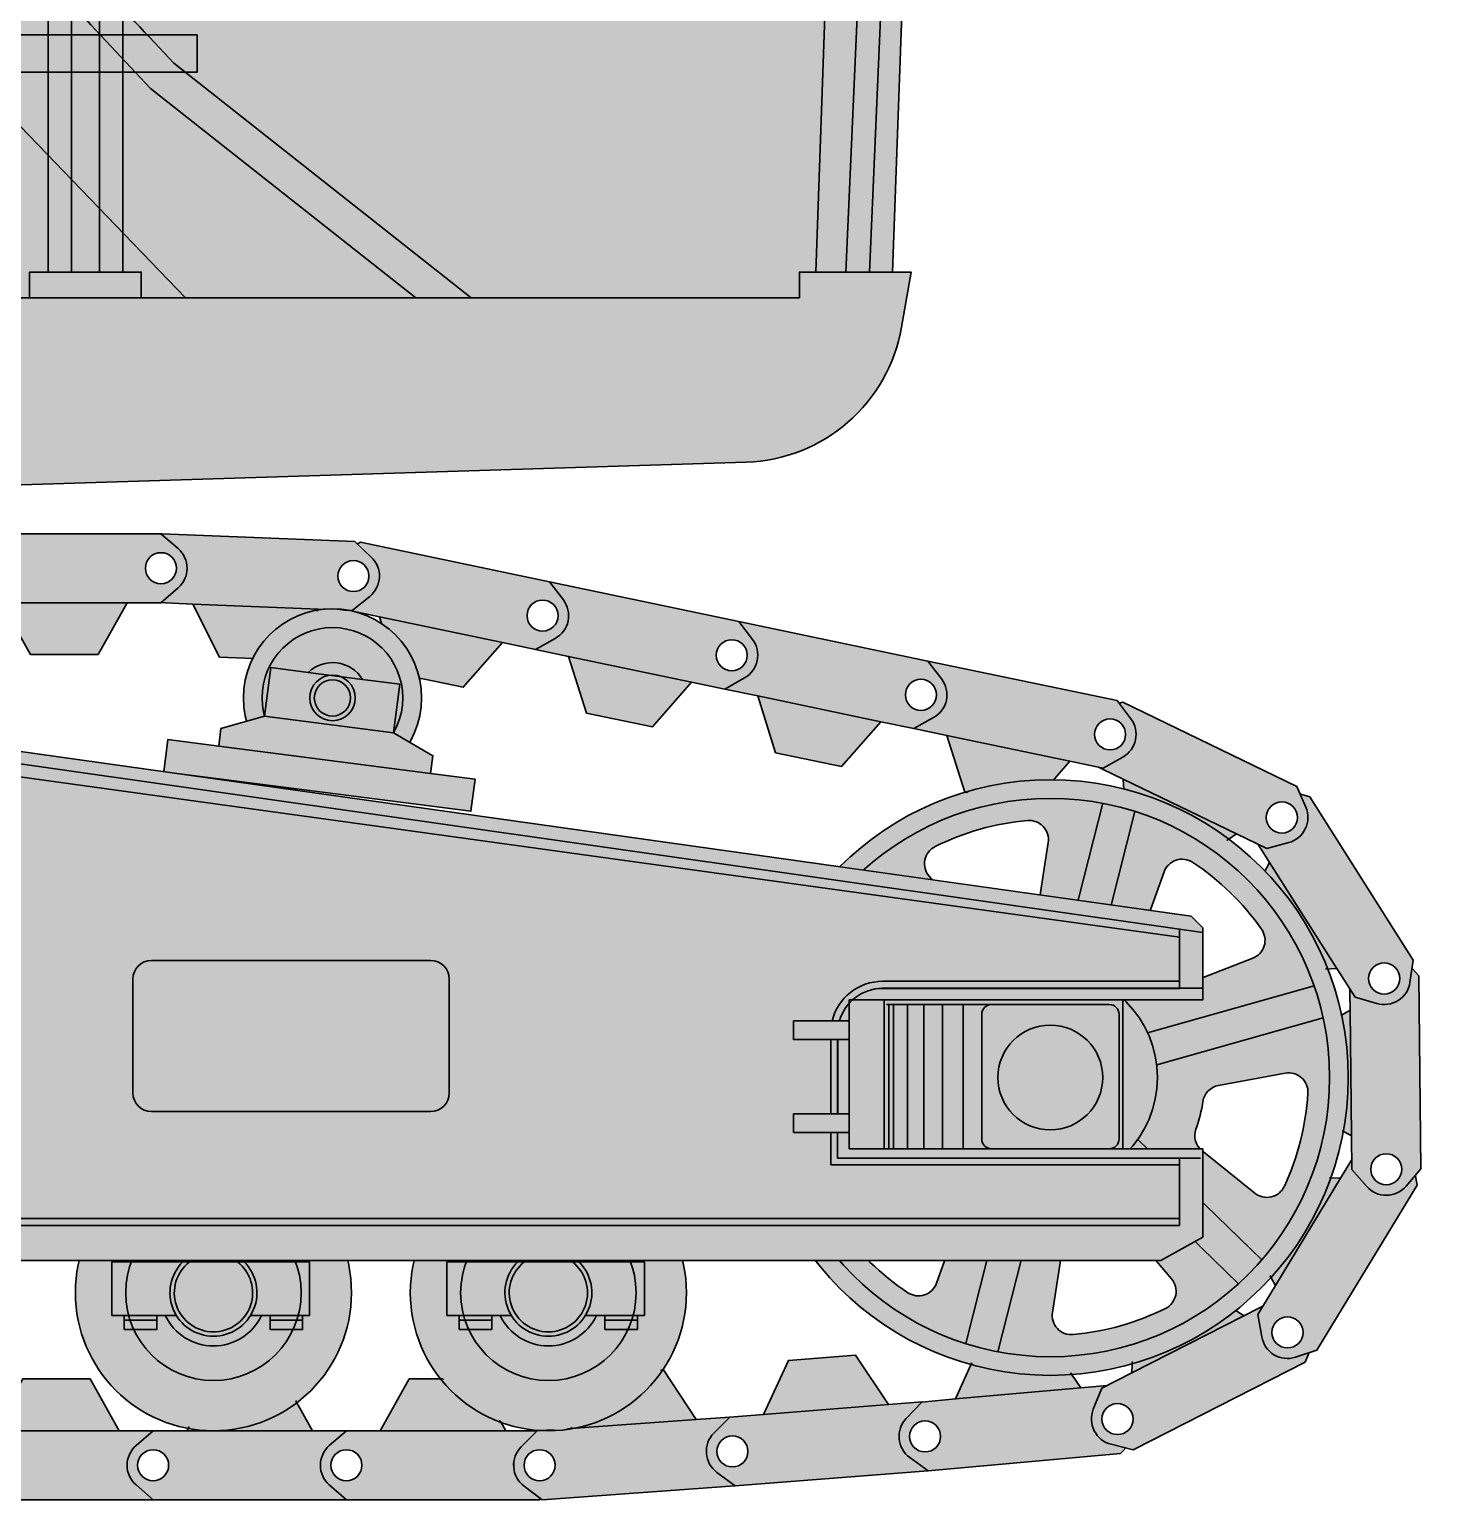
# Model space of a CAD drawing. Header units: millimetres. Extents: x -7081 to 12121, y -11735 to 22530.
# Drawn here: x 2591 to 4621, y -3 to 2131 of the extents above; entities that cross this region are included whole.
import ezdxf

# ---------------------------------------------------------------- set-up
doc = ezdxf.new("R2010")
doc.units = ezdxf.units.MM
doc.layers.add('Кран SCC2600A', color=250, linetype='Continuous', lineweight=30)
doc.layers.add('Кран SCC2600A Штриховка', color=40, linetype='Continuous', lineweight=15)
doc.styles.get("Standard").update_dxf_attribs({"font": 'mipgost.ttf'})

# ---------------------------------------------------------------- blocks, each defined once
blk = doc.blocks.new('BLOCK-20160316.19221669')
at = {"color": 0, "linetype": 'ByBlock', "lineweight": -2, "ltscale": 20, "transparency": 16777216}
blk.add_wipeout([(185.37616099999997, 75.07115912853669), (143.64321067097916, 139.16403281068244), (80.90410847900354, 182.9057823886867), (6.333719718673103, 199.89968482847917), (-69.16290201602735, 187.6605791974473), (-134.54525231217622, 147.97829259811328), (-180.25192152804865, 86.65589873428229), (-199.5988399452529, 12.661085755546765), (-189.75674536299573, -63.18526401973173), (-152.16492984721407, -129.79150251303975), (-92.32075997611294, -177.41724064316003), (-18.975750802528644, -199.0977671433819), (57.14424161745867, -191.6625567239608), (124.90755214553782, -156.198922585944), (174.40458334901248, -97.8930094892242), (198.39696907490682, -25.271380292545473), (199.99999999999994, -5.684341886080802e-14)], dxfattribs=at)
blk.add_wipeout([(81.93791377509474, -32.8444307981822), (81.93791377509474, -39.530489454603895), (81.93791377509474, -53.09363701475877), (129.12238486466958, -53.09363701475877), (129.12238486466958, -39.530489454603895), (129.12238486466958, -32.8444307981822), (147.10735276902045, -32.8444307981822), (147.10735276902045, 44.713849616246534), (-139.2469879729579, 44.713849616246534), (-139.2469879729579, -32.8444307981822), (-129.1223848646696, -32.8444307981822), (-129.1223848646696, -39.530489454603895), (-129.1223848646696, -53.09363701475877), (-81.93791377509484, -53.09363701475877), (-81.93791377509484, -39.530489454603895), (-81.93791377509484, -32.8444307981822), (-69.73810116573563, -32.844430798196896), (-69.73810116573563, -32.844430798196896), (-41.29366293541363, -65.09218685860611), (4.6282977450573526e-12, -77.08540321395992), (41.29366293542035, -65.09218685859744), (69.73810116573553, -32.8444307981822), (69.73810116573553, -32.8444307981822)], dxfattribs=at)
at = {"layer": 'Кран SCC2600A Штриховка', "ltscale": 20, "transparency": 16777216}
h = blk.add_hatch(color=252, dxfattribs=at)
h.dxf.hatch_style = 1
edge = h.paths.add_edge_path(flags=17)
edge.add_arc((0, 0), 127.1185621947896, 0, 360)
edge = h.paths.add_edge_path()
edge.add_arc((0, 0), 200, 0, 360)
h = blk.add_hatch(color=253, dxfattribs=at)
h.dxf.hatch_style = 1
edge = h.paths.add_edge_path()
edge.add_arc((0, 0), 127.1185621947896, 0, 360)
h = blk.add_hatch(color=256, dxfattribs=at)
h.dxf.hatch_style = 1
edge = h.paths.add_edge_path()
edge.add_line((69.73810116573557, -32.8444307981822), (81.93791377509478, -32.8444307981822))
edge.add_line((81.93791377509478, -32.8444307981822), (81.93791377509478, -39.53048945460387))
edge.add_line((81.93791377509478, -39.53048945460387), (81.93791377509478, -53.09363701475877))
edge.add_line((81.93791377509478, -53.09363701475877), (129.1223848646696, -53.09363701475877))
edge.add_line((129.1223848646696, -53.09363701475877), (129.1223848646696, -39.53048945460387))
edge.add_line((129.1223848646696, -39.53048945460387), (129.1223848646696, -32.8444307981822))
edge.add_line((129.1223848646696, -32.8444307981822), (147.1073527690205, -32.8444307981822))
edge.add_line((147.1073527690205, -32.8444307981822), (147.1073527690205, 44.71384961624653))
edge.add_line((147.1073527690205, 44.71384961624653), (-139.2469879729579, 44.71384961624653))
edge.add_line((-139.2469879729579, 44.71384961624653), (-139.2469879729579, -32.8444307981822))
edge.add_line((-139.2469879729579, -32.8444307981822), (-129.1223848646696, -32.8444307981822))
edge.add_line((-129.1223848646696, -32.8444307981822), (-129.1223848646696, -39.53048945460387))
edge.add_line((-129.1223848646696, -39.53048945460387), (-129.1223848646696, -53.09363701475877))
edge.add_line((-129.1223848646696, -53.09363701475877), (-81.93791377509478, -53.09363701475877))
edge.add_line((-81.93791377509478, -53.09363701475877), (-81.93791377509478, -39.53048945460387))
edge.add_line((-81.93791377509478, -39.53048945460387), (-81.93791377509478, -32.8444307981822))
edge.add_line((-81.93791377509478, -32.8444307981822), (-69.73810116573559, -32.84443079819687))
edge.add_arc((-3.462295042754345e-12, 7.347011887759436e-12), 77.08540321396725, 205.2189462702814, 334.7810537297306)
at = {"color": 0, "linetype": 'ByBlock', "lineweight": -2, "ltscale": 20, "transparency": 16777216}
for p, q in [((-129.1223848646696, -32.8444307981822), (-81.93791377509478, -32.8444307981822)), ((-129.1223848646696, -39.53048945460387), (-81.93791377509478, -39.53048945460387)), ((-69.73810116573559, -32.8444307981822), (-53.76589781082839, -32.8444307981822)), ((53.76589781082748, -32.8444307981822), (69.73810116573557, -32.8444307981822)), ((81.93791377509478, -32.8444307981822), (129.1223848646696, -32.8444307981822)), ((129.1223848646696, -39.53048945460387), (81.93791377509478, -39.53048945460387))]:
    blk.add_line(p, q, dxfattribs=at)
blk.add_lwpolyline([(69.73810116573557, -32.8444307981822), (81.93791377509478, -32.8444307981822), (81.93791377509478, -39.53048945460387), (81.93791377509478, -53.09363701475877), (129.1223848646696, -53.09363701475877), (129.1223848646696, -39.53048945460387), (129.1223848646696, -32.8444307981822), (147.1073527690205, -32.8444307981822), (147.1073527690205, 44.71384961624653), (-139.2469879729579, 44.71384961624653), (-139.2469879729579, -32.8444307981822), (-129.1223848646696, -32.8444307981822), (-129.1223848646696, -39.53048945460387), (-129.1223848646696, -53.09363701475877), (-81.93791377509478, -53.09363701475877), (-81.93791377509478, -39.53048945460387), (-81.93791377509478, -32.8444307981822), (-69.73810116573559, -32.84443079819687, 0.6343873962187444)], format="xyb", close=True, dxfattribs=at)
for radius in [200, 127.1185621947896]:
    blk.add_circle((0, 0), radius, dxfattribs=at)
for radius, start, end in [(63.00419352599442, 134.7897806652865, 45.21021933471346), (56.69597615908138, 127.9395360976482, 52.06046390235183)]:
    blk.add_arc((0, 0), radius, start, end, dxfattribs=at)
blk = doc.blocks.new('BLOCK-20160316.19360974')
at = {"color": 0, "linetype": 'ByBlock', "lineweight": -2, "ltscale": 20, "transparency": 16777216}
blk.add_wipeout([(141.52930900406528, 58.24390024247924), (122.52210761323961, 94.73867635069496), (92.99662190873704, 123.39854518873057), (55.952585613955485, 141.31171807605284), (15.15360302778338, 146.6582503946139), (-25.255226081770907, 138.89494453338244), (-61.16844080489848, 118.810537742274), (-88.93732618399343, 88.44556791349135), (-105.74061577939338, 50.88505877592348), (-109.8711270245586, 9.94508729628322), (-100.90920775860668, -30.21492255145904), (-79.76537209525968, -65.51478942573448), (-48.58779390424172, -92.36811335487127), (-10.544056393141215, -108.04664721766207), (30.500668378950337, -110.9574815110303), (70.37631370089812, -100.80488095460058), (105.03158913122903, -78.62033063803796), (130.94558397460577, -46.65773907919157), (145.4854851752965, -8.164445364904878), (148.08713022829173, 17.622017362788938)], dxfattribs=at)
at = {"layer": 'Кран SCC2600A Штриховка', "ltscale": 20, "transparency": 16777216}
h = blk.add_hatch(color=253, dxfattribs=at)
h.dxf.hatch_style = 1
edge = h.paths.add_edge_path()
edge.add_arc((18.99376750858028, 17.62201736278894), 129.0933627197116, 0, 360)
edge = h.paths.add_edge_path(flags=17)
edge.add_arc((18.99376750858028, 17.62201736278894), 101.9059739411217, 0, 360)
h = blk.add_hatch(color=252, dxfattribs=at)
h.dxf.hatch_style = 1
edge = h.paths.add_edge_path()
edge.add_arc((18.99376750858028, 17.62201736278894), 101.9059739411217, 0, 360)
at = {"color": 0, "linetype": 'ByBlock', "lineweight": -2, "ltscale": 20, "transparency": 16777216, "extrusion": (0, 0, -1)}
blk.add_lwpolyline([(16.30893292104534, 54.67952656901633, 0.476563265145058), (-62.54524059766614, 44.50712175098403)], format="xyb", dxfattribs=at)
at = {"color": 0, "linetype": 'ByBlock', "lineweight": -2, "ltscale": 20, "transparency": 16777216}
for radius in [129.0933627197116, 101.9059739411217]:
    blk.add_circle((18.99376750858028, 17.62201736278894), radius, dxfattribs=at)
blk.add_wipeout([(116.60302948503251, 37.53351860996099), (107.52350475115325, -32.84889652481161), (164.51320858551935, -66.23729104912854), (161.20940106870603, -91.84765711917589), (225.55355435915132, -100.1482295015694), (219.54626411823483, -146.7153800925007), (-225.5535543591495, -89.29628182596934), (-219.546264118233, -42.72913123503804), (-145.86943175382473, -52.23364483374371), (-142.56562423701143, -26.623278763696362), (-79.44624654204196, -8.729285424774389), (-70.36672180827553, 61.65312971001276), (-16.308932921037, 54.67952656902435), (62.54524059767849, 44.50712175096487)], dxfattribs=at)
at = {"layer": 'Кран SCC2600A Штриховка', "ltscale": 20, "transparency": 16777216}
h = blk.add_hatch(color=256, dxfattribs=at)
h.dxf.hatch_style = 1
h.paths.add_polyline_path([(62.54524059767846, 44.50712175096487), (116.6030294850325, 37.53351860996099), (107.5235047511533, -32.84889652481161), (164.5132085855194, -66.23729104912854), (161.209401068706, -91.84765711917589), (225.5535543591513, -100.1482295015694), (219.5462641182348, -146.7153800925007), (-225.5535543591495, -89.29628182596934), (-219.546264118233, -42.72913123503804), (-145.8694317538248, -52.23364483374371), (-142.5656242370114, -26.62327876369636), (-79.44624654204199, -8.729285424774389), (-70.36672180827554, 61.65312971001276), (-16.30893292103701, 54.67952656902435)])
at = {"color": 0, "linetype": 'ByBlock', "lineweight": -2, "ltscale": 20, "transparency": 16777216, "extrusion": (0, 0, -1)}
for p, q in [((-79.44624654204199, -8.729285424774389), (107.5235047511533, -32.84889652481161)), ((-79.44624654204199, -8.729285424774389), (107.523504751266, -32.84889652482616)), ((161.209401068706, -91.84765711917589), (-145.8694317538248, -52.23364483374371))]:
    blk.add_line(p, q, dxfattribs=at)
at = {"color": 0, "linetype": 'ByBlock', "lineweight": -2, "ltscale": 20, "transparency": 16777216}
blk.add_lwpolyline([(62.54524059767846, 44.50712175096487), (116.6030294850325, 37.53351860996099), (107.5235047511533, -32.84889652481161), (164.5132085855194, -66.23729104912854), (161.209401068706, -91.84765711917589), (225.5535543591513, -100.1482295015694), (219.5462641182348, -146.7153800925007), (-225.5535543591495, -89.29628182596934), (-219.546264118233, -42.72913123503804), (-145.8694317538248, -52.23364483374371), (-142.5656242370114, -26.62327876369636), (-79.44624654204199, -8.729285424774389), (-70.36672180827554, 61.65312971001276), (-16.30893292103701, 54.67952656902435)], close=True, dxfattribs=at)
for radius in [32.99386767645013, 26.30841443580197]:
    blk.add_circle((18.99376750858028, 17.62201736278894), radius, dxfattribs=at)
blk = doc.blocks.new('BLOCK-20160317.13205085')
at = {"color": 0, "linetype": 'ByBlock', "lineweight": -2, "ltscale": 20, "transparency": 16777216}
blk.add_wipeout([(304.75910086046525, 28.46221382663407), (304.75910086046525, 28.46221382663407), (314.33020873013436, 15.638013297005216), (317.7241393716538, -7.02016222930979e-12), (314.3302087301284, -15.638013297017949), (304.75910086045434, -28.462213826643136), (304.75910086045434, -28.462213826643136), (280.0000000000002, -50), (0, -50), (-24.75910086046474, -28.46221382663407), (-24.75910086046474, -28.46221382663407), (-34.33020873013069, -15.638013297007546), (-37.72413937165078, 7.105427357601002e-13), (-34.330208730130096, 15.638013297008797), (-24.759100860463604, 28.46221382663498), (-24.759100860463604, 28.46221382663498), (0, 50), (48.995706747247624, 50), (91.11488552066909, 125.17473679813708), (188.88511447933143, 125.17473679813708), (231.0042932527538, 50), (280.0000000000002, 50)], dxfattribs=at)
at = {"layer": 'Кран SCC2600A Штриховка', "ltscale": 20, "transparency": 16777216}
h = blk.add_hatch(color=252, dxfattribs=at)
h.dxf.hatch_style = 1
h.paths.add_polyline_path([(231.0042932527538, 50), (188.8851144793314, 125.174736798137), (91.11488552066908, 125.174736798137), (48.9957067472476, 50)])
h = blk.add_hatch(color=253, dxfattribs=at)
h.dxf.hatch_style = 1
h.paths.add_polyline_path([(48.9957067472476, 50), (0, 49.99999999999999), (-24.75910086046537, 28.46221382663346, 0.4555175711262982), (-24.75910086046531, -28.46221382663357), (2.842170943040401e-14, -50), (280.0000000000002, -50), (304.7591008604703, -28.46221382662927, 0.4555175711262988), (304.75910086047, 28.46221382662989), (280.0000000000002, 49.99999999999999), (231.0042932527538, 50)])
h.paths.add_polyline_path([(-22.52294413537459, 0, -1), (22.52294413537459, 0, -1)], flags=16)
at = {"color": 0, "linetype": 'ByBlock', "lineweight": -2, "ltscale": 20, "transparency": 16777216}
blk.add_lwpolyline([(280.0000000000002, 50), (304.7591008604652, 28.46221382663407, -0.4555175711265192), (304.7591008604543, -28.46221382664316), (280.0000000000002, -50), (0, -50), (-24.75910086046474, -28.46221382663407, -0.4555175711263229), (-24.7591008604636, 28.46221382663498), (0, 50), (48.9957067472476, 50), (91.11488552066908, 125.174736798137), (188.8851144793314, 125.174736798137), (231.0042932527538, 50)], format="xyb", close=True, dxfattribs=at)
blk.add_lwpolyline([(48.9957067472476, 50), (231.0042932527538, 50)], dxfattribs=at)
blk.add_circle((0, 0), 22.5229441353746, dxfattribs=at)
blk = doc.blocks.new('BLOCK-20180425.191503')
at = {"color": 0, "linetype": 'ByBlock', "lineweight": -2, "ltscale": 20, "transparency": 16777216}
blk.add_wipeout([(3745.6025382645234, -141.45789814504587), (3861.4854194518725, -141.45789814504587), (3861.4854194518725, -36.964352857618906), (3844.674757687162, -20.153691092912595), (1856.6229737633682, 259.5145909926505), (-2793.435306651075, 259.5145909926505), (-3760.4304186163135, 178.70879637366306), (-3811.053434157759, 178.70879637366306), (-3811.053434157759, -468.31065132018557), (-3861.485419451878, -468.31065132018557), (-3861.485419451878, -518.9336668616306), (3800.9288310494658, -518.9336668616306), (3861.4854194518725, -485.12131308489825), (3861.4854194518725, -357.1310473763365), (3745.6025382645234, -357.1310473763365)], dxfattribs=at)
at = {"layer": 'Кран SCC2600A Штриховка', "ltscale": 20, "transparency": 16777216}
h = blk.add_hatch(color=256, dxfattribs=at)
h.dxf.hatch_style = 1
h.paths.add_polyline_path([(3745.602538264526, -357.1310473763369), (3745.602538264526, -141.4578981450468), (3861.485419451876, -141.4578981450468), (3861.485419451876, -36.96435285761982), (3844.674757687166, -20.1536910929135), (1856.622973763369, 259.5145909926505), (-2793.435306651074, 259.5145909926505), (-3760.430418616314, 178.7087963736631), (-3811.053434157759, 178.7087963736631), (-3811.053434157759, -468.3106513201856), (-3861.485419451878, -468.3106513201856), (-3861.485419451878, -518.9336668616306), (3800.928831049468, -518.9336668616306), (3861.485419451876, -485.1213130848992), (3861.485419451876, -357.1310473763369)])
at = {"color": 0, "linetype": 'ByBlock', "lineweight": -2, "ltscale": 20, "transparency": 16777216}
blk.add_line((919.8106408756721, -458.1860482119009), (3827.864095922459, -458.1860482119009), dxfattribs=at)
blk.add_lwpolyline([(3745.602538264526, -357.1310473763369), (3745.602538264526, -141.4578981450468), (3861.485419451876, -141.4578981450468), (3861.485419451876, -36.96435285761982), (3844.674757687166, -20.1536910929135), (1856.622973763369, 259.5145909926505), (-2793.435306651074, 259.5145909926505), (-3760.430418616314, 178.7087963736631), (-3811.053434157759, 178.7087963736631), (-3811.053434157759, -468.3106513201856), (-3861.485419451878, -468.3106513201856), (-3861.485419451878, -518.9336668616306), (3800.928831049468, -518.9336668616306), (3861.485419451876, -485.1213130848992), (3861.485419451876, -357.1310473763369)], close=True, dxfattribs=at)
for points in [[(3861.485419451876, -43.84144176136761), (1853.184429311499, 242.7039292279369)], [(1804.819287022183, 229.140781667782), (3827.864095922459, -50.52750041777472)], [(3827.864095922459, -124.6472363803477), (3827.864095922459, -39.0443348181434)], [(3396.517797459897, -124.6472363803477), (3861.485419451876, -124.6472363803477)], [(3745.602538264526, -357.1310473763369), (3349.333326370323, -357.1310473763369), (3349.333326370323, -141.4578981450468), (3745.602538264526, -141.4578981450468)], [(3399.956341911764, -357.1310473763369), (3399.956341911764, -141.4578981450468)], [(3555.494657096573, -148.1439568014757), (3403.203856116312, -148.1439568014757)], [(3406.642400568186, -357.1310473763369), (3406.642400568186, -148.1439568014757)], [(3413.3284592246, -357.1310473763369), (3413.3284592246, -148.1439568014757)], [(3433.577665441177, -357.1310473763369), (3433.577665441177, -148.1439568014757)], [(3457.265416109627, -357.1310473763369), (3457.265416109627, -148.1439568014757)], [(3484.200680982618, -148.1439568014757), (3484.200680982618, -357.1310473763369)], [(3514.383460060164, -148.1439568014757), (3514.383460060164, -357.1310473763369)], [(3268.527531751339, -171.8317074699153), (3349.333326370323, -171.8317074699153)], [(3268.527531751339, -171.8317074699153), (3268.527531751339, -198.7669723429135)], [(3268.527531751339, -198.7669723429135), (3349.333326370323, -198.7669723429135)], [(3322.398061497328, -198.7669723429135), (3322.398061497328, -306.5080318348992)], [(3332.522664605616, -306.5080318348992), (3332.522664605616, -198.7669723429135)], [(3332.566617003444, -198.7669723429135), (3332.566617003446, -306.5080318348992)], [(3268.527531751339, -306.5080318348992), (3349.333326370323, -306.5080318348992)], [(3268.527531751339, -306.5080318348992), (3268.527531751339, -333.6343269552162)], [(3268.527531751339, -333.6343269552162), (3349.333326370323, -333.6343269552162)], [(3322.398061497328, -333.6343269552162), (3322.398061497328, -380.6277677974576)], [(3332.522664605616, -370.6941949365064), (3332.522664605616, -333.6343269552162)], [(3322.398061497328, -380.6277677974576), (3827.864095922459, -380.6277677974576)], [(3332.522664605616, -370.6941949365064), (3858.237905247324, -370.6941949365064)], [(3827.864095922459, -468.3106513201856), (3827.864095922459, -370.6941949365064)], [(-3811.053434157759, -468.3106513201856), (3827.864095922459, -468.3106513201856)]]:
    blk.add_lwpolyline(points, dxfattribs=at)
for points in [[(2769.74755598262, -111.1538853799793), (2769.74755598262, -276.2554561975703, -0.4142135623730916), (2742.742494549839, -303.260517630355), (2338.471054079844, -303.260517630355, -0.4142135623730916), (2311.465992647063, -276.2554561975703), (2311.465992647063, -111.1538853799793, -0.4142135623730916), (2338.471054079844, -84.14882394719461), (2742.742494549839, -84.14882394719461, -0.414213562373095)], [(3541.318724933155, -162.319888964892), (3541.318724933155, -342.9551152129206, 0.414213562373095), (3555.494657096573, -357.1310473763369), (3726.005280236313, -357.1310473763369, 0.414213562373095), (3740.181212399732, -342.9551152129206), (3740.181212399732, -162.319888964892, 0.414213562373095), (3726.005280236313, -148.1439568014757), (3555.494657096573, -148.1439568014757, 0.414213562373095)]]:
    blk.add_lwpolyline(points, format="xyb", close=True, dxfattribs=at)
for points in [[(3827.864095922459, -114.5226332720631), (3397.462219495163, -114.5226332720631, 0.3458806322812188), (3324.528106659127, -171.8317074699153, 0.3458806322812188)], [(3827.864095922459, -124.6911887781825), (3397.462219495163, -124.6911887781825, 0.3351860038812635), (3335.042701537888, -171.8317074699153, 0.3351860038812635)]]:
    blk.add_lwpolyline(points, format="xyb", dxfattribs=at)
blk.add_circle((3640.588966410427, -253.9198541282967), 75.93065762884343, dxfattribs=at)
blk = doc.blocks.new('*U49')
at = {"color": 0, "linetype": 'ByBlock', "lineweight": -2, "ltscale": 20, "transparency": 16777216}
blk.add_line((131.8347423221639, 25.33809153333277), (-131.8347423221621, 25.33809153333277), dxfattribs=at)
blk.add_lwpolyline([(-131.8347423221639, -25.33809153333277), (131.8347423221621, -25.33809153333277)], dxfattribs=at)
blk = doc.blocks.new('*U50')
at = {"color": 0, "linetype": 'ByBlock', "lineweight": -2, "ltscale": 20, "transparency": 16777216}
for p, rotation in [((-14890.15129983417, -28132.01058968923), 300.0000000000001), ((-14596.8619483533, -28132.01058968924), 239.9999999999999), ((-14450.21727261288, -28386.00661873114), 180), ((-14890.15129983419, -28640.00264777302), 59.99999999999997), ((-14596.86194835332, -28640.00264777303), 120)]:
    blk.add_blockref('*U49', p, dxfattribs=dict(at, rotation=rotation))
blk.add_blockref('*U49', (-15036.79597557461, -28386.00661873112), dxfattribs=at)
blk = doc.blocks.new('*U51')
at = {"color": 0, "linetype": 'ByBlock', "lineweight": -2, "ltscale": 20, "transparency": 16777216}
blk.add_lwpolyline([(87.7678191793566, -37.84052742723361, 0.04655124934959651), (65.87896094040116, -75.75314201688525, -0.3188394189005261), (36.48795215152495, -92.69597858652196), (-66.62170524408066, -82.9369092968409, -0.4870895812279836), (-91.52001417768406, -44.08335617425473, -0.09375556890012955), (-18.35850745177959, 82.6360906333357, -0.4870895812279681), (27.73881104648899, 80.50029914684274), (87.74524166644187, -3.915748888430244, -0.3188394189004953)], format="xyb", close=True, dxfattribs=at)
blk = doc.blocks.new('*U52')
at = {"color": 0, "linetype": 'ByBlock', "lineweight": -2, "ltscale": 20, "transparency": 16777216}
for p, rotation in [((-14732.73081739982, -28056.48172149414), 299.9999999999999), ((-14452.7417885601, -28230.57629245584), 239.9999999999999), ((-15034.27145962739, -28541.43694500642), 59.99999999999999), ((-14463.51759525402, -28560.10118969283), 180), ((-14754.28243078767, -28715.53151596812), 120)]:
    blk.add_blockref('*U51', p, dxfattribs=dict(at, rotation=rotation))
blk.add_blockref('*U51', (-15023.49565293347, -28211.91204776943), dxfattribs=at)
blk = doc.blocks.new('BLOCK-20180425.19265501')
at = {"color": 0, "linetype": 'ByBlock', "lineweight": -2, "ltscale": 20, "transparency": 16777216}
blk.add_wipeout([(439.6478907347682, 114.63766982131347), (396.4989188530835, 221.857320181065), (327.69313886352575, 314.72093974084055), (237.68286226043892, 387.2194728539307), (132.29250945137574, 434.66165590335913), (18.341720868815173, 453.9775814345485), (-96.79593100724742, 443.9173469352463), (-205.67007367965016, 405.1319340192731), (-301.23563627018484, 340.13108445199214), (-377.3087247389867, 253.1208987923037), (-428.9667717341381, 149.7316663821548), (-452.86706801745277, 36.65353836756731), (-447.4630638095823, -78.79638123498262), (-413.10444354188803, -189.14751358538524), (-352.01449833862534, -287.2592141759669), (-268.146260419735, -366.78283246697356), (-166.926708736024, -422.57252286458424), (-54.90559787906386, -451.0182241230723), (60.66836601695468, -450.27926060881873), (172.31657740495575, -420.4034494637581), (272.8144598763629, -363.3240064349684), (355.65895689504214, -282.7344505890924), (415.489334139329, -183.84960262683308), (448.4340640085429, -73.06814221238164), (454.3479538520987, 1.8189894035458565e-12)], dxfattribs=at)
at = {"layer": 'Кран SCC2600A Штриховка', "ltscale": 20, "transparency": 16777216}
h = blk.add_hatch(color=253, dxfattribs=at)
h.dxf.hatch_style = 1
edge = h.paths.add_edge_path()
edge.add_arc((0, 0), 454.3479538520967, 0, 360)
edge = h.paths.add_edge_path(flags=16)
edge.add_arc((1.558078110974748e-10, 2.594759962448734e-10), 235.6144261771277, 144.6694679943237, 155.330532005818)
edge.add_arc((-240.7398337467814, 110.5725643211135), 29.30435294770589, 264.59320538801376, 335.3305320057431, ccw=False)
edge.add_line((-243.5010766882006, 81.39859237517885), (-346.6107340838062, 91.15766166485992))
edge.add_arc((-343.8494911423812, 120.331633610782), 29.30435294769392, 160.7122826744488, 264.59320538799994, ccw=False)
edge.add_arc((2.569322532508522e-11, 5.297806637827307e-11), 393.6011750671283, 139.2877173255403, 160.7122826744721, ccw=False)
edge.add_arc((-276.1349971570015, 237.6165776022858), 29.30435294770695, 35.40679461198721, 139.2877173255354, ccw=False)
edge.add_line((-252.2502177932365, 254.5948701085435), (-192.2437871732836, 170.1788220732706))
edge.add_arc((-216.1285665370523, 153.2005295670658), 29.30435294767923, -35.330532005824296, 35.406794611898704, ccw=False)
edge = h.paths.add_edge_path(flags=16)
edge.add_arc((-1.463433818571502e-10, 2.628155471029459e-10), 235.6144261771276, 204.6694679943236, 215.3305320058179)
edge.add_arc((-216.1285665370634, -153.200529567), 29.30435294770593, -35.406794611986186, 35.33053200574318, ccw=False)
edge.add_line((-192.243787173299, -170.1788220732567), (-252.2502177932581, -254.5948701085206))
edge.add_arc((-276.1349971570087, -237.6165776022651), 29.30435294769393, 220.7122826744487, 324.59320538799994, ccw=False)
edge.add_arc((-3.245759216952138e-11, 4.706635081674904e-11), 393.6011750671284, 199.2877173255403, 220.7122826744721, ccw=False)
edge.add_arc((-343.8494911423962, -120.3316336107658), 29.30435294770697, 95.40679461198721, 199.2877173255353, ccw=False)
edge.add_line((-346.6107340838158, -91.1576616648301), (-243.5010766882056, -81.39859237515904))
edge.add_arc((-240.7398337468336, -110.5725643210714), 29.30435294767926, 24.66946799417559, 95.40679461189859, ccw=False)
edge = h.paths.add_edge_path(flags=16)
edge.add_arc((-3.017828051145537e-10, 3.552713678800501e-12), 235.6144261771277, 264.6694679943236, 275.3305320058179)
edge.add_arc((24.61126720971816, -263.7730938881135), 29.30435294770589, 24.593205388013814, 95.33053200574312, ccw=False)
edge.add_line((51.25728951490167, -251.5774144484356), (94.36051629054805, -345.7525317733806))
edge.add_arc((67.71449398537246, -357.9482112130471), 29.30435294769395, -79.28771732555123, 24.593205387999774, ccw=False)
edge.add_arc((-5.794505671836492e-11, -5.911715561524034e-12), 393.6011750671284, 259.2877173255403, 280.712282674472, ccw=False)
edge.add_arc((-67.71449398539472, -357.9482112130516), 29.30435294770694, 155.4067946119871, 259.2877173255353, ccw=False)
edge.add_line((-94.36051629057937, -345.7525317733736), (-51.25728951492189, -251.5774144484296))
edge.add_arc((-24.61126720978127, -263.7730938881371), 29.30435294767924, 84.66946799417559, 155.4067946118987, ccw=False)
edge = h.paths.add_edge_path(flags=16)
edge.add_arc((-1.558646545163356e-10, -2.594759962448734e-10), 235.6144261771278, 324.6694679943237, 335.3305320058179)
edge.add_arc((240.7398337467814, -110.5725643211135), 29.3043529477059, 84.59320538801381, 155.3305320057431, ccw=False)
edge.add_line((243.5010766882006, -81.39859237517885), (346.6107340838062, -91.15766166485993))
edge.add_arc((343.8494911423812, -120.331633610782), 29.30435294769391, -19.287717325551228, 84.59320538799989, ccw=False)
edge.add_arc((-2.569322532508522e-11, -5.297806637827307e-11), 393.6011750671283, 319.2877173255403, 340.71228267447214, ccw=False)
edge.add_arc((276.1349971570015, -237.6165776022858), 29.30435294770695, 215.4067946119872, 319.28771732553537, ccw=False)
edge.add_line((252.2502177932365, -254.5948701085435), (192.2437871732836, -170.1788220732706))
edge.add_arc((216.1285665370523, -153.2005295670658), 29.30435294767923, 144.6694679941757, 215.4067946118987, ccw=False)
edge = h.paths.add_edge_path(flags=16)
edge.add_arc((1.460023213439854e-10, -2.627302819746546e-10), 235.6144261771279, 24.66946799432359, 35.33053200581791)
edge.add_arc((216.1285665370633, 153.200529567), 29.30435294770588, 144.5932053880136, 215.330532005743, ccw=False)
edge.add_line((192.243787173299, 170.1788220732568), (252.2502177932583, 254.5948701085207))
edge.add_arc((276.1349971570088, 237.6165776022651), 29.30435294769393, 40.71228267444877, 144.5932053879999, ccw=False)
edge.add_arc((3.217337507521734e-11, -4.6782133722445e-11), 393.6011750671285, 19.2877173255402, 40.71228267447208, ccw=False)
edge.add_arc((343.8494911423961, 120.3316336107657), 29.30435294770701, -84.5932053880129, 19.287717325535198, ccw=False)
edge.add_line((346.6107340838158, 91.15766166483004), (243.5010766882055, 81.39859237515908))
edge.add_arc((240.7398337468335, 110.5725643210714), 29.30435294767923, 204.6694679941756, 275.40679461189853, ccw=False)
edge = h.paths.add_edge_path(flags=16)
edge.add_arc((3.017828051145537e-10, -3.552713678800501e-12), 235.6144261771277, 84.6694679943236, 95.3305320058179)
edge.add_arc((-24.61126720971816, 263.7730938881135), 29.30435294770589, 204.5932053880137, 275.33053200574307, ccw=False)
edge.add_line((-51.25728951490167, 251.5774144484356), (-94.36051629054805, 345.7525317733806))
edge.add_arc((-67.71449398537246, 357.9482112130471), 29.30435294769395, 100.71228267444872, 204.5932053879999, ccw=False)
edge.add_arc((5.794505671836492e-11, 5.911715561524034e-12), 393.6011750671284, 79.28771732554031, 100.71228267447208, ccw=False)
edge.add_arc((67.71449398539472, 357.9482112130516), 29.30435294770694, -24.593205388012905, 79.28771732553543, ccw=False)
edge.add_line((94.36051629057937, 345.7525317733736), (51.25728951492189, 251.5774144484296))
edge.add_arc((24.61126720978127, 263.7730938881371), 29.30435294767924, 264.66946799417565, 335.40679461189865, ccw=False)
at = {"color": 0, "linetype": 'ByBlock', "lineweight": -2, "ltscale": 20, "transparency": 16777216}
for radius in [454.3479538520967, 425.8785202547802, 163.4307489462806]:
    blk.add_circle((0, 0), radius, dxfattribs=at)
for name in ['*U52', '*U50']:
    blk.add_blockref(name, (14743.50662409374, 28386.00661873113), dxfattribs=at)
blk = doc.blocks.new('BLOCK-20160316.19555636')
at = {"color": 0, "linetype": 'ByBlock', "lineweight": -2, "ltscale": 20, "transparency": 16777216}
blk.add_lwpolyline([(-3949.512818670977, 70.16241328051547), (-3296.687081710083, 50), (3352.573880339387, 50), (4109.484688348155, 109.1075810253533, 0.8670613627830548), (4173.577353453031, 1105.568334081843), (3006.157287555056, 1350), (-2813.246052005325, 1350), (-4022.743647205134, 1146.42734715977, 0.9057670430409308)], format="xyb", close=True, dxfattribs=at)
blk.add_blockref('BLOCK-20160317.13205085', (2490.17589916772, 50), dxfattribs=at)
blk.add_blockref('BLOCK-20160317.13205085', (2770.17589916772, 50), dxfattribs=at)
blk.add_blockref('BLOCK-20160317.13205085', (3050.17589916772, 50), dxfattribs=at)
at = {"color": 0, "linetype": 'ByBlock', "lineweight": -2, "ltscale": 20, "transparency": 16777216, "xscale": -1}
blk.add_blockref('BLOCK-20160316.19221669', (2857.610569680786, 300), dxfattribs=at)
at = {"color": 0, "linetype": 'ByBlock', "lineweight": -2, "ltscale": 20, "transparency": 16777216, "rotation": 4.108292999140102}
blk.add_blockref('BLOCK-20160317.13205085', (3330.17589916772, 50), dxfattribs=at)
at = {"color": 0, "linetype": 'ByBlock', "lineweight": -2, "ltscale": 20, "transparency": 16777216, "rotation": 4.46519717027381}
blk.add_blockref('BLOCK-20160317.13205085', (3609.394027517155, 70.05522645156452), dxfattribs=at)
at = {"color": 0, "linetype": 'ByBlock', "lineweight": -2, "ltscale": 20, "transparency": 16777216, "rotation": 5.156280520675279}
blk.add_blockref('BLOCK-20160317.13205085', (3888.544173687767, 91.85421479793149), dxfattribs=at)
at = {"color": 0, "linetype": 'ByBlock', "lineweight": -2, "ltscale": 20, "transparency": 16777216, "rotation": 27.00267144095259}
blk.add_blockref('BLOCK-20160317.13205085', (4167.301563293346, 117.0086722388005), dxfattribs=at)
at = {"color": 0, "linetype": 'ByBlock', "lineweight": -2, "ltscale": 20, "transparency": 16777216, "rotation": 58.81169959528849}
blk.add_blockref('BLOCK-20160317.13205085', (4413.585928485021, 242.5112887801879), dxfattribs=at)
at = {"color": 0, "linetype": 'ByBlock', "lineweight": -2, "ltscale": 20, "transparency": 16777216, "rotation": 90.62072774962506}
blk.add_blockref('BLOCK-20160317.13205085', (4556.729621107532, 478.9785773403419), dxfattribs=at)
at = {"color": 0, "linetype": 'ByBlock', "lineweight": -2, "ltscale": 20, "transparency": 16777216, "rotation": 122.4297559039607}
blk.add_blockref('BLOCK-20160317.13205085', (4553.735038420024, 755.380328006162), dxfattribs=at)
at = {"color": 0, "linetype": 'ByBlock', "lineweight": -2, "ltscale": 20, "transparency": 16777216, "rotation": 154.1790672654109}
blk.add_blockref('BLOCK-20160317.13205085', (4405.501695269526, 988.6907891411611), dxfattribs=at)
at = {"color": 0, "linetype": 'ByBlock', "lineweight": -2, "ltscale": 20, "transparency": 16777216, "rotation": 168.1743772688574}
blk.add_blockref('BLOCK-20160317.13205085', (4156.613710098884, 1109.120141804029), dxfattribs=at)
blk.add_blockref('BLOCK-20160317.13205085', (3882.556474887639, 1166.501600729083), dxfattribs=at)
blk.add_blockref('BLOCK-20160317.13205085', (3608.499239676392, 1223.883059654137), dxfattribs=at)
blk.add_blockref('BLOCK-20160317.13205085', (3334.442004465145, 1281.264518579199), dxfattribs=at)
at = {"color": 0, "linetype": 'ByBlock', "lineweight": -2, "ltscale": 20, "transparency": 16777216, "xscale": 0.95, "yscale": 0.95, "zscale": 0.95, "rotation": 15.78088759331002}
blk.add_blockref('BLOCK-20180425.19265501', (4070.000000000002, 611.9247418777231), dxfattribs=at)
at = {"color": 0, "linetype": 'ByBlock', "lineweight": -2, "ltscale": 20, "transparency": 16777216, "rotation": 177.6681415696817}
blk.add_blockref('BLOCK-20160317.13205085', (3060.384769253898, 1338.645977504253), dxfattribs=at)
at = {"color": 0, "linetype": 'ByBlock', "lineweight": -2, "ltscale": 20, "transparency": 16777216, "xscale": -1}
blk.add_blockref('BLOCK-20160316.19221669', (3342.827397889345, 300), dxfattribs=at)
at = {"color": 0, "linetype": 'ByBlock', "lineweight": -2, "ltscale": 20, "transparency": 16777216, "rotation": 180}
blk.add_blockref('BLOCK-20160317.13205085', (2781.560659277653, 1350), dxfattribs=at)
at = {"color": 0, "linetype": 'ByBlock', "lineweight": -2, "ltscale": 20, "transparency": 16777216}
blk.add_blockref('BLOCK-20160316.19360974', (3011.046305896311, 1144.400567565252), dxfattribs=at)
blk.add_blockref('BLOCK-20180425.191503', (429.4110335895748, 865.8445960060199), dxfattribs=at)
blk = doc.blocks.new('BLOCK-20160316.20250927')
at = {"color": 0, "linetype": 'ByBlock', "lineweight": -2, "ltscale": 20, "transparency": 16777216}
blk.add_lwpolyline([(-532.7385643050147, -486.9361004394905), (-566.5509180817498, -486.9361004394905), (-566.5509180817498, 443.8335779017243, -0.414213562373095), (-523.4483955539845, 486.9361004294897), (380.3223928610823, 486.9361004294897, -0.3384590308114841), (421.9161336890065, 455.1379209695879), (565.0421363819114, -71.48674231346831, -0.07742955551072389), (566.5097092098458, -84.67541934537985), (548.907053846211, -486.9361004394905), (515.062342279216, -486.9361004394905), (532.7296822871758, -83.19722821201594, 0.07742955551072195), (532.4133667115111, -80.35458634226597), (389.2873640186062, 446.2700769407911, 0.3384590308115003), (380.3223928610823, 453.1237466527546), (-523.4483955539845, 453.1237466527546, 0.4142135623730951), (-532.7385643050147, 443.8335779017234)], format="xyb", close=True, dxfattribs=at)
for points in [[(528.4344595920484, -65.71440508520936), (-532.7385643050147, -65.71440508520936)], [(532.0151130692775, -99.52675886194447), (-532.7385643050147, -99.52675886194447)]]:
    blk.add_lwpolyline(points, dxfattribs=at)
blk = doc.blocks.new('BLOCK-20180425.110228')
at = {"color": 0, "linetype": 'ByBlock', "lineweight": -2, "ltscale": 20, "transparency": 16777216}
blk.add_wipeout([(-1126.3131257988248, -612.1511733421385), (-1055.3730224697397, -612.1511733421385), (-1055.3730224697397, -649.2110413234141), (-52.96313607119055, -649.2110413234141), (-52.96313607119055, -612.1511733421385), (108.64845316677702, -612.1511733421385), (108.64845316677702, -649.2110413234141), (1062.2714478191879, -649.2110413234141), (1062.2714478191879, -612.1511733421385), (1224.074067304478, -612.1511733421385), (1210.2140129934883, -691.9693584523154), (1210.2140129934883, -691.9693584523154), (1183.2226516397886, -767.5775197086089), (1132.4429064462213, -829.7590693383822), (1063.7536168940148, -871.3151656071211), (985.1070345318473, -887.4348032902208), (985.1070345318473, -887.4348032902208), (-1224.074067304477, -956.3959951977185), (-1224.074067304477, -726.7693217378574), (-1126.3131257988248, -726.7693217378574)], dxfattribs=at)
blk.add_wipeout([(1210.5109197443192, -238.11394907743215), (1210.5109197443192, -238.11394907743215), (1178.5954767423395, -26.832487268512523), (1117.8992614271851, 178.0441123043595), (1029.5779539282016, 372.61491753422), (915.3132271395599, 553.1752227456468), (777.280726998144, 716.2870877672831), (678.1096204461903, 809.6869575067963), (678.1096204461903, 809.6869575067963), (523.1503268707945, 886.3170114836803), (357.42789279705426, 935.5168354931293), (185.75720150199484, 955.8569826942257), (13.125956342085715, 946.7464924535593), (-155.45023148882194, 908.4500600572583), (-315.0735660331177, 842.0803462802232), (-461.10636665078493, 749.5656502495572), (-589.3058107359334, 633.5938848316559), (-695.9472042669026, 497.53448227652643), (-770.6637752757387, 361.72102752684214), (-770.6637752757385, 361.72102752684214), (-783.609310970046, 221.11842604533945), (-767.117618490233, 80.8875360213151), (-721.9056257563402, -52.875516242040476), (-649.9387914349821, -174.35577470217459), (-605.6136415858974, -227.98934596914), (-184.3919462316161, -649.211041323414), (1062.2714478191879, -649.211041323414), (1062.2714478191879, -612.1511733421385), (1197.1388024314867, -612.1511733421385)], dxfattribs=at)
at = {"layer": 'Кран SCC2600A Штриховка', "ltscale": 20, "transparency": 16777216}
h = blk.add_hatch(color=256, dxfattribs=at)
h.dxf.hatch_style = 1
edge = h.paths.add_edge_path()
edge.add_line((1197.138802431487, -612.1511733421385), (1210.510919744319, -238.1139490774322))
edge.add_arc((-332.9680683083341, -363.2152695557453), 1548.540515112685, 4.633780848604344, 49.2376536618069)
edge.add_arc((152.6961041953626, -57.79818630248064), 1014.1941815002, 58.79778493747899, 155.5658078083212)
edge.add_arc((-106.4565583217964, 229.6690081563068), 677.2067356971116, 168.7555605622753, 222.5165400564167)
edge.add_line((-605.6136415858973, -227.9893459691402), (-184.3919462316162, -649.2110413234141))
edge.add_line((-184.3919462316162, -649.2110413234141), (1062.271447819187, -649.2110413234141))
edge.add_line((1062.271447819187, -649.2110413234141), (1062.271447819187, -612.1511733421385))
edge.add_line((1062.271447819187, -612.1511733421385), (1197.138802431487, -612.1511733421385))
h = blk.add_hatch(color=256, dxfattribs=at)
h.dxf.hatch_style = 1
h.set_gradient(color1=(255, 255, 255), color2=(173, 173, 173), rotation=45, tint=1)
edge = h.paths.add_edge_path()
edge.add_line((1085.888170889529, -612.1511733421385), (1099.166101034171, -240.7484987247963))
edge.add_arc((-397.6510268179647, -381.6181411139522), 1503.431332112766, 5.376429824016675, 48.38848507387337)
edge.add_arc((551.6317698723853, -95.13595849997), 839.0188067041217, 86.6443667739974, 138.8731680601236)
edge.add_arc((304.9226135123243, 202.3881496387436), 461.6549578399375, 146.5717570731228, 215.9061876666099)
edge.add_arc((37750.63413132636, 35006.34306980509), 51580.61353753125, 222.8434609503055, 223.2096051895521)
edge.add_line((155.9049457949613, -309.3196080310181), (586.6054324685574, -649.2110413234141))
edge.add_line((586.6054324685574, -649.2110413234141), (1062.271447819187, -649.2110413234141))
edge.add_line((1062.271447819187, -649.2110413234141), (1062.271447819187, -612.1511733421385))
edge.add_line((1062.271447819187, -612.1511733421385), (1085.888170889529, -612.1511733421385))
h = blk.add_hatch(color=256, dxfattribs=at)
h.dxf.hatch_style = 1
edge = h.paths.add_edge_path()
edge.add_line((-1126.313125798825, -726.7693217378574), (-1126.313125798825, -612.1511733421385))
edge.add_line((-1126.313125798825, -612.1511733421385), (-1055.37302246974, -612.1511733421385))
edge.add_line((-1055.37302246974, -612.1511733421385), (-1055.37302246974, -649.2110413234141))
edge.add_line((-1055.37302246974, -649.2110413234141), (-52.963136071191, -649.2110413234141))
edge.add_line((-52.963136071191, -649.2110413234141), (-52.963136071191, -612.1511733421385))
edge.add_line((-52.963136071191, -612.1511733421385), (108.6484531667766, -612.1511733421385))
edge.add_line((108.6484531667766, -612.1511733421385), (108.6484531667766, -649.2110413234141))
edge.add_line((108.6484531667766, -649.2110413234141), (1062.271447819187, -649.2110413234141))
edge.add_line((1062.271447819187, -649.2110413234141), (1062.271447819187, -612.1511733421385))
edge.add_line((1062.271447819187, -612.1511733421385), (1224.074067304477, -612.1511733421385))
edge.add_line((1224.074067304477, -612.1511733421385), (1210.214012993488, -691.9693584523156))
edge.add_arc((977.7453505819177, -651.6022631320857), 235.9474123359209, 271.78794876511716, 350.14908281217254, ccw=False)
edge.add_line((985.1070345318467, -887.4348032902208), (-1224.074067304477, -956.3959951977185))
edge.add_line((-1224.074067304477, -956.3959951977185), (-1224.074067304477, -726.7693217378574))
edge.add_line((-1224.074067304477, -726.7693217378574), (-1126.313125798825, -726.7693217378574))
at = {"color": 0, "linetype": 'ByBlock', "lineweight": -2, "ltscale": 20, "transparency": 16777216}
blk.add_line((415.2520001253388, 863.9494392993647), (415.2520001253388, 846.9378557354039), dxfattribs=at)
for points in [[(1197.138802431487, -612.1511733421385), (1210.510919744319, -238.1139490774322, 0.1971161648979266), (678.1096204461901, 809.6869575067958, 0.449250122520613), (-770.6637752757388, 361.7210275268417, 0.2389759992530176), (-605.6136415858973, -227.9893459691402), (-184.3919462316162, -649.2110413234141), (1062.271447819187, -649.2110413234141), (1062.271447819187, -612.1511733421385)], [(1085.888170889529, -612.1511733421385), (1099.166101034171, -240.7484987247963, 0.1899104296172169), (600.7423702790757, 742.4443104479697, 0.2319199791594404), (-80.36372489465975, 456.7102633747172, 0.3121089006874904), (-69.00788920283776, -68.35394025010373, 0.001597606987229568), (155.9049457949613, -309.3196080310181), (586.6054324685574, -649.2110413234141), (1062.271447819187, -649.2110413234141), (1062.271447819187, -612.1511733421385)], [(-1126.313125798825, -726.7693217378574), (-1126.313125798825, -612.1511733421385), (-1055.37302246974, -612.1511733421385), (-1055.37302246974, -649.2110413234141), (-52.963136071191, -649.2110413234141), (-52.963136071191, -612.1511733421385), (108.6484531667766, -612.1511733421385), (108.6484531667766, -649.2110413234141), (1062.271447819187, -649.2110413234141), (1062.271447819187, -612.1511733421385), (1224.074067304477, -612.1511733421385), (1210.214012993488, -691.9693584523156, -0.3558929069268259), (985.1070345318467, -887.4348032902208), (-1224.074067304477, -956.3959951977185), (-1224.074067304477, -726.7693217378574)]]:
    blk.add_lwpolyline(points, format="xyb", close=True, dxfattribs=at)
for points in [[(415.2520001253388, 863.9494392993647, 0.3692993217501081), (-717.1692909458206, 344.5554866347893, 0.2357512913244161), (-565.296600899459, -189.4190017576211), (-105.5045613336579, -649.2110413234141)], [(415.2520001253388, 846.9378557354039, 0.2692079639458654), (-302.448639079209, 590.7662940709679, 0.379506616977887), (-268.6362853024739, -190.9294779878574), (172.6435860210577, -649.2110413234141)], [(607.4284289354973, 769.3795753209679, 0.2635309322369759), (-120.3968133773351, 486.2727487835264, 0.3151734359639133), (-107.447419001136, -99.99908026058529, 0.001629737050619587), (122.2116007269387, -346.0460388167367), (506.3734280999333, -649.2110413234141)]]:
    blk.add_lwpolyline(points, format="xyb", dxfattribs=at)
for points in [[(607.4284289354973, 769.3795753209679), (415.2520001253388, 863.9494392993647)], [(415.2520001253388, 846.9378557354039), (449.8214204480155, 846.9378557354039)], [(85.15173274565586, -268.4877584022934), (189.6452780330901, -268.4877584022934), (-116.5512914420369, -268.4877584022934), (-72.04954947795886, -322.3582881482826), (189.6452780330901, -322.3582881482826), (189.6452780330901, -268.4877584022934)]]:
    blk.add_lwpolyline(points, dxfattribs=at)
at = {"color": 0, "linetype": 'ByBlock', "lineweight": -2, "ltscale": 20, "transparency": 16777216, "xscale": -1}
blk.add_blockref('BLOCK-20160316.20250927', (-558.9574657505336, -125.215072902648), dxfattribs=at)
at = {"color": 0, "linetype": 'ByBlock', "lineweight": -2, "ltscale": 20, "transparency": 16777216}
blk.add_blockref('BLOCK-20160316.20250927', (614.6427828461192, -125.215072902648), dxfattribs=at)
blk = doc.blocks.new('BLOCK-20160316.20435121')
at = {"color": 0, "linetype": 'ByBlock', "lineweight": -2, "ltscale": 20, "transparency": 16777216}
blk.add_blockref('BLOCK-20180425.110228', (2644.288441051137, 2391.215866691072), dxfattribs=at)
blk = doc.blocks.new('*U81')
at = {"color": 0, "linetype": 'ByBlock', "lineweight": -2, "ltscale": 20, "transparency": 16777216}
blk.add_blockref('BLOCK-20160316.19555636', (-1.009741958682895e-28, 2.273736754432321e-13), dxfattribs=at)
at = {"linetype": 'ByBlock', "lineweight": -2}
for tag, p in [('МАРКА', (-4120.150712359697, 2367.326502506359)), ('МОДЕЛЬ', (-4120.150712359697, 2098.124957003543))]:
    blk.add_attdef(tag, p, '', height=150, dxfattribs=at)
at = {"color": 0, "linetype": 'ByBlock', "lineweight": -2, "ltscale": 20, "transparency": 16777216}
blk.add_blockref('BLOCK-20160316.20435121', (0, 0), dxfattribs=at)

msp = doc.modelspace()

# ---------------------------------------------------------------- block references
at = {"layer": 'Кран SCC2600A'}
msp.add_blockref('*U81', (0, 0), dxfattribs=at)

doc.saveas('drawing.dxf')
